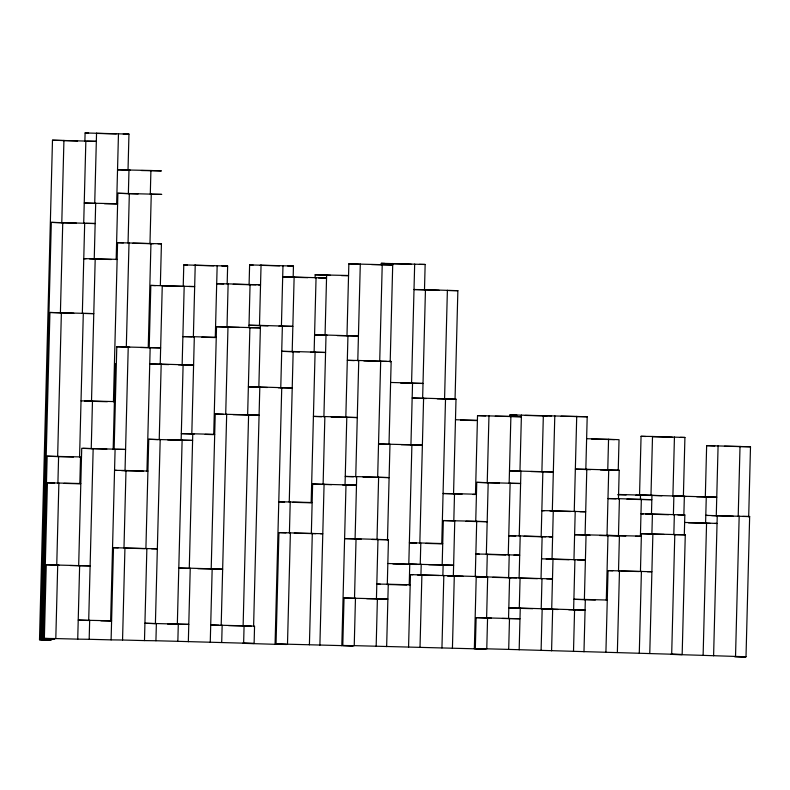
<?xml version="1.0" encoding="UTF-8"?>
<svg xmlns="http://www.w3.org/2000/svg" width="790" height="790" viewBox="0 0 790 790"><rect width="100%" height="100%" fill="white"/><g stroke="black" fill="none" stroke-linecap="round" stroke-linejoin="round"><path stroke-width="1.19" d="M49.977 640.167L39.5 639.742L52.486 140.205L96.331 141.351L87.177 141.222M39.5 639.742L50.945 639.9L40.468 639.475L51.311 222.375L95.165 223.521L86.001 223.392M40.468 639.475L51.923 639.633L41.445 639.209L49.928 312.465L93.783 313.61L84.629 313.492M41.445 639.209L52.891 639.367L42.413 638.942L47.163 456.195L80.531 456.916L79.839 483.796L64 483.381M42.413 638.942L53.858 639.1L43.381 638.676L47.43 482.799L80.807 483.529M43.381 638.676L54.826 638.833L44.349 638.409L46.264 564.751L90.119 565.907L70.142 565.521M76.403 223.175L61.788 222.79L63.931 140.353M73.806 313.235L60.405 312.88L62.756 222.523M73.47 457.025L57.64 456.61L61.383 312.613M57.907 483.223L58.608 456.344M59.181 565.235L56.742 565.176L58.885 482.957M44.349 638.409L55.804 638.567L57.719 564.909M84.885 141.193L85.103 132.957L128.958 134.103L128.019 170.176L130.449 170.245M83.71 223.363L85.853 140.926M82.338 313.462L84.688 223.096M79.563 457.183L83.306 313.196M78.674 565.749L81.726 448.305L125.58 449.451L116.416 449.332M55.804 638.567L77.726 639.14L79.642 565.482M96.548 133.105L94.721 203.445L84.244 203.02L117.621 203.751M111.291 259.505L94.237 259.061L95.689 203.178M107.341 401.705L91.502 401.29L95.205 258.794L117.137 259.367M91.235 448.769L92.479 401.024L114.402 401.597M93.171 448.453L88.697 620.506L78.22 620.081L111.597 620.812M77.726 639.14L89.171 639.298L89.675 620.239M118.47 133.678L116.644 204.018L104.468 203.702M116.169 259.634L117.888 193.264L161.743 194.409L150.297 194.251L150.91 170.492L117.542 169.761L128.019 170.176M113.434 401.863L117.572 242.668L161.427 243.814L160.34 285.407M113.158 449.54L115.389 363.706M114.125 449.293L116.792 346.731L160.647 347.886L140.669 347.501M115.103 449.026L110.63 621.078L100.883 620.822M89.171 639.298L111.104 639.87L113.493 547.687L157.348 548.833L151.631 548.764M138.112 193.935L128.365 193.678L128.987 169.909M128.049 243.093L129.343 193.412M126.311 346.968L129.017 242.826M143.296 471.235L125.027 470.761L128.237 346.889M123.981 548.112L125.995 470.494L147.918 471.067M111.104 639.87L122.549 640.019L124.948 547.845M132.917 243.221L149.972 243.666L151.265 193.984M148.244 347.511L150.949 243.399M149.201 347.728L150.821 285.417L194.666 286.563L188.948 286.494M146.95 471.334L150.169 347.462M145.903 548.685L148.747 439.27L192.602 440.415L167.747 439.912M122.549 640.019L144.481 640.591L146.871 548.418M168.744 364.595L160.222 364.368L162.266 285.575M159.225 439.684L161.19 364.101L193.589 365.099L178.491 364.852M160.192 439.418L155.403 623.675L144.925 623.251L188.78 624.396L167.589 623.991M144.481 640.591L155.926 640.749L156.381 623.409M183.221 286.415L183.784 264.897L227.639 266.042L227.165 284.133M182.144 364.941L184.189 286.148M181.147 440.257L183.112 364.674M177.335 624.248L182.125 439.99M218.86 625.305L210.713 624.969L254.558 626.124L254.113 643.465L177.849 641.322L178.303 623.981M193.362 336.994L195.229 265.045M194.241 434.105L191.802 434.046L194.33 336.728L216.253 337.3M189.274 568.454L192.77 433.779L214.702 434.352M188.336 641.747L190.242 568.188L222.652 569.185L197.796 568.682M217.161 265.618L215.285 337.567L201.885 337.212M250.084 327.712L260.384 327.85L216.529 326.704L213.725 434.619L205.203 434.391M211.197 569.037L215.226 414.009L259.081 415.155M210.258 642.319L212.174 568.77M239.192 327.445L227.007 327.119L228.132 283.867L260.542 284.864L258.251 284.834M225.703 414.434L227.984 326.853M221.19 625.394L226.681 414.167M221.704 642.468L222.158 625.127M233.257 284.291L249.087 284.706L249.61 264.907L293.455 266.052L293.169 277.29L307.784 277.675M248.939 327.692L250.065 284.44M233.011 414.622L247.635 415.007L249.907 327.425M228.498 625.581L243.113 625.966L248.603 414.74M243.636 643.04L244.08 625.7M268.007 325.875L259.476 325.658L261.056 265.055M267.366 387.495L258.844 387.268L260.453 325.391L292.853 326.379L278.969 326.161M253.59 626.529L259.811 387.001L292.221 387.999L278.337 387.781M281.408 326.231L282.978 265.628M280.766 387.841L282.376 325.964M254.113 643.465L242.658 643.307L275.068 644.304L281.744 387.574M275.068 644.304L286.513 644.462L276.036 644.038L278.939 532.588L322.784 533.734L320.493 533.704M299.509 351.945L292.191 351.757L294.137 277.023L326.547 278.021L318.528 277.912M289.249 502.233L293.169 351.491L325.569 352.478L310.47 352.231M289.416 533.013L290.216 501.966L312.149 502.539M276.036 644.038L287.491 644.196L290.384 532.746M315.091 277.863L315.171 274.762L348.548 275.493M314.124 352.33L316.059 277.596M315.091 352.063L311.171 502.805L292.902 502.322M294.285 533.141L311.339 533.586L312.623 484.013L356.478 485.159L342.593 484.942M366.688 598.702L387.88 599.106L344.025 597.961L342.791 645.499L353.268 645.914L309.413 644.768L312.307 533.319M327.495 335.365L325.055 335.296L326.625 274.92M323.9 416.824L326.023 335.029L358.433 336.026L337.231 335.622M331.632 484.655L323.11 484.438L324.868 416.557L357.278 417.555L331.207 417.021M319.891 645.183L324.078 484.171M346.978 335.869L348.854 263.821L392.709 264.966L371.517 264.561M345.822 417.397L347.956 335.602M345.032 485.011L346.8 417.13M341.823 645.766L346 484.744M357.791 360.754L360.299 263.978M355.737 476.864L358.759 360.487L391.159 361.484L389.006 444.345L378.529 443.931L422.383 445.076L401.192 444.671M361.168 539.175L355.085 539.017L356.705 476.597L389.105 477.594L363.045 477.051M406.781 585.005L387.298 584.491L388.453 539.738L356.053 538.75L354.503 598.376L344.025 597.961M342.791 645.499L354.236 645.647L355.47 598.109M381.254 264.818L381.293 263.317L425.148 264.462L424.487 289.94L439.102 290.325M363.874 360.912L379.714 361.326L382.232 264.551M377.66 477.437L380.681 361.06M372.139 539.461L377.008 539.59L378.627 477.17M376.425 598.958L377.976 539.323M502.44 618.461L519.978 618.777L476.123 617.622L475.323 648.669L485.801 649.094L376.168 646.22L377.403 598.692M390.191 361.879L392.749 263.465M387.475 540.38L389.984 444.079M386.646 646.645L388.265 584.225L410.188 584.798M400.609 383.022L411.57 383.308L414.671 264.048M410.938 444.928L412.548 383.041L390.615 382.469M392.956 563.932L408.795 564.346L411.906 444.661M409.22 585.064L409.763 564.08L453.618 565.235L428.773 564.731M408.568 647.217L410.454 574.626L486.709 576.769L475.264 576.621L476.706 521.272L443.328 520.541L442.173 565.077M426.284 398.545L422.63 398.446L425.454 289.673L457.864 290.671L455.05 399.059M419.836 543.253L423.598 398.18L456.008 399.177L453.549 493.928L462.071 494.155M420.24 564.504L420.803 542.987L442.726 543.56M439.21 575.525L420.932 575.051L421.218 564.238M420.013 647.365L421.9 574.784M437.245 398.832L444.563 399.029L447.387 290.256M445.53 398.762L441.758 543.826L425.919 543.411M442.864 575.624L443.141 564.811M441.946 647.948L443.832 575.357M476.439 494.234L454.517 493.661L453.806 520.966L443.328 520.541M463.088 576.295L453.341 576.048L454.773 520.699M452.423 648.363L454.309 575.782L447.436 575.683M495.31 416.212L521.37 416.745L477.525 415.599L475.471 494.5L473.032 494.441M465.991 521.282L475.728 521.538L476.755 482.354L520.6 483.5L510.3 483.362M474.346 648.936L476.232 576.354M499.408 483.095L487.233 482.769L488.971 415.747M486.334 554.452L488.2 482.502M486.699 577.204L487.302 554.185L519.702 555.173L513.984 555.103M491.479 618.175L486.601 618.047L487.677 576.937L552.487 578.922L546.759 578.843M475.323 648.669L486.768 648.827L487.578 617.78M509.925 416.597L509.975 414.878L587.197 416.755L585.825 469.537L590.703 469.665M509.155 483.342L510.893 416.33M508.256 555.024L510.123 483.075M509.224 554.758L508.632 577.776L510.962 577.865M508.533 618.619L509.599 577.51M640.443 571.585L641.421 533.685L685.276 534.83L682.165 654.525L508.691 649.4L509.501 618.353M521.42 415.036L519.958 471.235L509.481 470.82L553.336 471.966L530.919 471.531M519.237 536.173L520.926 470.968M549.178 536.854L552.615 536.904L520.205 535.906L519.109 578.191L537.378 578.675M532.687 608.685L519.287 608.33L520.077 577.925M519.168 649.824L520.255 608.063L585.064 610.058L568.751 609.771M541.891 471.818L543.342 415.609L551.499 415.935M524.106 536.301L541.16 536.746L542.858 471.551M541.032 578.774L542.138 536.479M541.209 608.902L541.999 578.497M541.101 650.397L542.187 608.636M570.587 511.525L552.319 511.041L554.797 415.757M569.086 559.725L552.032 559.281L553.286 510.775L585.696 511.772L579.969 511.693M557.78 609.485L551.697 609.327L553 559.014L585.4 560.001L577.391 559.893M551.578 650.812L552.664 609.06L543.5 608.942M574.241 511.614L576.72 416.33M573.955 559.853L575.219 511.347M573.619 609.9L574.923 559.587M573.5 651.385L574.587 609.633M589.962 535.235L585.084 535.106L586.802 469.27L619.202 470.267L618.461 498.954M595.334 600.015L584.373 599.719L586.062 534.84L641.362 536.143M583.978 651.809L585.341 599.452L607.273 600.035M600.449 469.922L607.757 470.109L608.557 439.279L586.634 438.707M599.709 535.492L607.016 535.689L608.725 469.843M606.295 600.301L607.984 535.423L625.769 536.035M605.91 652.382L608.033 570.587L651.888 571.733L647.306 571.674M618.244 470.267L619.034 439.694L608.557 439.279M651.829 499.685L619.429 498.688L618.461 535.837L607.016 535.689M618.511 571.012L619.429 535.571M617.355 652.54L619.479 570.745M635.881 495.202L639.535 495.3L641.065 436.307L652.51 436.465L684.92 437.463L683.38 496.446L685.819 496.515M626.983 499.181L640.384 499.527L640.502 495.034L716.757 497.177L696.78 496.801M641.352 499.26L640.394 536.41L635.515 536.282M639.288 653.113L641.411 571.318M652.51 436.465L650.98 495.458L639.535 495.3M668.508 514.695L651.454 514.241L651.948 495.192M664.084 534.425L651.898 534.109L652.421 513.974L684.831 514.971L684.318 534.721M649.765 653.528L652.876 533.843M683.38 496.446L672.902 496.031L674.443 437.038M673.386 514.813L673.88 495.765M673.831 534.682L674.354 514.547M671.688 654.1L674.798 534.415M683.854 515.495L684.357 496.179L672.902 496.031M705.312 497.019L706.645 445.629L750.5 446.785L748.683 516.867M688.534 522.862L705.589 523.306L706.28 496.752M708.126 515.475L705.796 515.386L749.651 516.532L746.007 656.776L703.12 655.364L706.566 523.039L684.634 522.467M733.327 516.255L716.273 515.801L718.09 445.787M713.597 655.789L717.251 515.534M738.206 516.374L740.023 446.36M735.53 656.362L739.173 516.107M123.23 134.024L128.958 134.103M149.972 243.666L153.408 243.705M157.99 243.774L161.427 243.814M95.205 258.794L83.76 258.646L86.09 258.735M419.421 264.383L425.148 264.462M287.738 265.973L293.455 266.052M221.911 265.963L227.639 266.042M282.692 276.875L294.137 277.023M228.132 283.867L216.687 283.719L223.669 283.995M249.087 284.706L255.96 284.805M425.454 289.673L414.009 289.525L424.487 289.94M448.7 290.552L457.864 290.671M260.453 325.391L248.998 325.233L259.476 325.658M326.023 335.029L314.578 334.881L325.055 335.296M194.33 336.728L182.885 336.57L192.197 336.945M293.169 351.491L281.714 351.333L292.191 351.757M358.759 360.487L347.304 360.339L354.295 360.615M379.714 361.326L386.587 361.425M388.868 361.455L391.159 361.484M161.19 364.101L149.744 363.953L160.222 364.368M411.57 383.308L423.025 383.466L412.548 383.041M259.811 387.001L248.366 386.843L258.844 387.268M423.598 398.18L412.153 398.032L422.63 398.446M444.563 399.029L456.008 399.177M81.024 400.876L92.479 401.024M546.957 415.935L525.32 415.431M587.197 416.755L561.137 416.221M247.635 415.007L257.935 415.145M324.868 416.557L313.423 416.409L321.57 416.735M680.338 437.393L684.92 437.463M192.77 433.779L181.325 433.621L191.802 434.046M614.452 439.635L591.75 439.131M750.5 446.785L724.43 446.241M586.802 469.27L575.347 469.112L585.825 469.537M607.757 470.109L619.202 470.267M125.995 470.494L114.54 470.336L116.871 470.425M356.705 476.597L345.25 476.449L353.406 476.775M454.517 493.661L443.072 493.503L453.549 493.928M619.429 498.688L607.984 498.539L616.131 498.865M640.384 499.527L650.693 499.665M290.216 501.966L278.771 501.808L284.588 502.045M553.286 510.775L541.841 510.626L544.172 510.715M652.421 513.974L640.976 513.826L643.307 513.915M677.958 514.883L684.831 514.971M742.778 516.443L749.651 516.532M705.589 523.306L710.17 523.365M714.752 523.434L717.043 523.464L706.566 523.039M475.728 521.538L487.183 521.686L476.706 521.272M674.976 534.692L685.276 534.83M586.062 534.84L574.606 534.692L585.084 535.106M520.205 535.906L508.76 535.748L515.742 536.035M311.339 533.586L315.921 533.645M541.16 536.746L545.742 536.805M356.053 538.75L344.608 538.592L355.085 539.017M377.008 539.59L388.453 539.738M420.803 542.987L409.358 542.829L416.34 543.115M487.302 554.185L475.857 554.027L479.342 554.165M541.555 558.856L553 559.014M408.795 564.346L416.814 564.455M190.242 568.188L178.797 568.04L188.109 568.415M487.677 576.937L476.222 576.779L484.379 577.105M516.64 577.885L492.792 577.362M388.265 584.225L376.82 584.077L380.306 584.215M585.341 599.452L573.895 599.304L584.373 599.719M520.255 608.063L508.809 607.915L519.287 608.33M243.113 625.966L251.131 626.075M682.165 654.525L670.72 654.367L703.12 655.364M746.007 656.776L734.562 656.628L745.039 657.043M96.795 133.401L116.288 133.915M77.578 141.005L52.486 140.205M141.42 170.531L161.387 170.907L150.91 170.492M391.771 263.732L411.264 264.245M260.088 265.322L279.571 265.835M194.261 265.312L213.754 265.825M330.526 275.315L315.171 274.762M341.487 275.601L347.58 275.759M162.513 285.871L182.006 286.385M129.708 347.215L116.792 346.731M455.475 419.737L477.397 420.31M460.59 420.162L476.429 420.576M652.757 436.761L672.25 437.275M106.818 449.105L82.891 448.355M618.57 494.461L661.941 495.745M617.602 494.728L626.134 494.945M487.549 554.481L505.817 554.955M125.195 548.142L144.689 548.655M387.841 563.507L419.075 564.455M620.95 571.071L639.219 571.555M486.768 648.827L508.691 649.4M354.236 645.647L376.168 646.22M155.926 640.749L177.849 641.322M287.491 644.196L309.413 644.768M85.103 132.957L88.589 133.095M117.888 193.264L128.365 193.678M51.311 222.375L61.788 222.79M117.572 242.668L123.388 242.905M381.293 263.317L384.789 263.455M348.854 263.821L359.332 264.245M249.61 264.907L253.096 265.045M89.586 258.873L94.237 259.061M183.784 264.897L187.269 265.035M283.857 276.915L293.169 277.29M150.821 285.417L155.472 285.605M49.928 312.465L60.405 312.88M216.529 326.704L227.007 327.119M509.975 414.878L516.956 415.155M477.525 415.599L485.672 415.925M84.52 401.014L91.502 401.29M215.226 414.009L223.373 414.335M641.065 436.307L645.716 436.495M706.645 445.629L714.792 445.965M148.747 439.27L158.059 439.645M47.163 456.195L57.64 456.61M476.755 482.354L487.233 482.769M121.532 470.613L125.027 470.761M312.623 484.013L323.11 484.438M47.43 482.799L54.421 483.075M711.622 515.613L716.273 515.801M645.637 514.014L651.454 514.241M549.988 510.952L552.319 511.041M641.421 533.685L651.898 534.109M278.939 532.588L285.921 532.865M546.206 559.043L552.032 559.281M113.493 547.687L118.154 547.875M608.033 570.587L612.694 570.775M447.515 575.811L453.341 576.048M410.454 574.626L412.785 574.725M417.436 574.913L420.932 575.051M46.264 564.751L56.742 565.176M543.54 609.001L551.697 609.327M476.123 617.622L486.601 618.047"/></g></svg>
